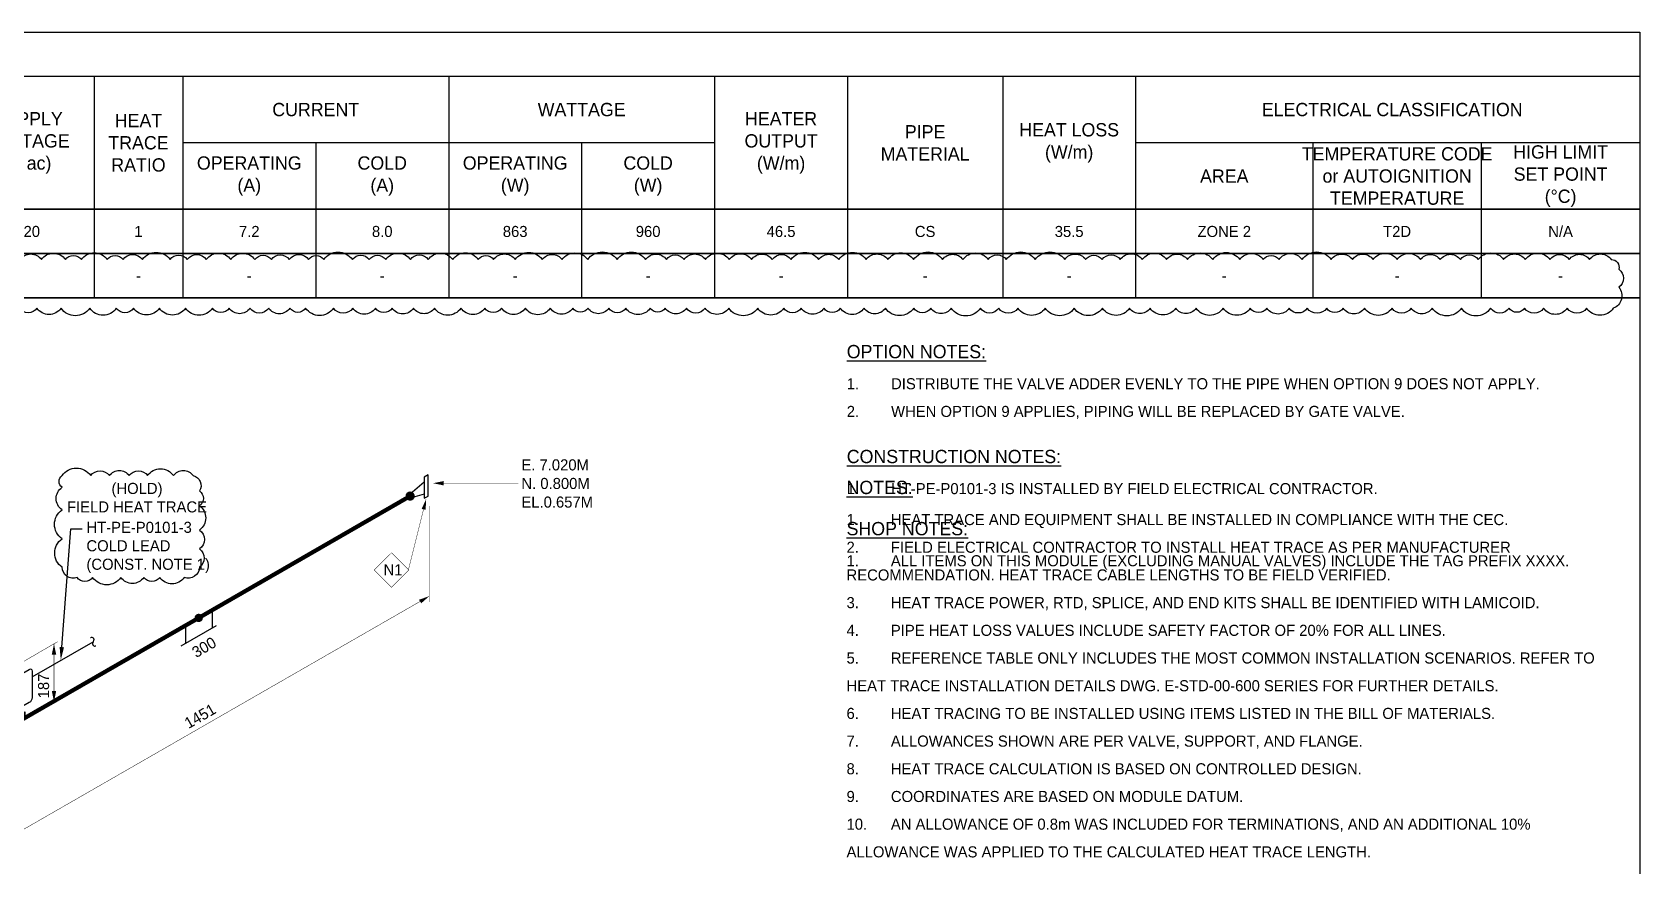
# Model space of a CAD drawing. Extents: x 0 to 847, y -42 to 494.
# Drawn here: x 481 to 843.8, y 306.1 to 494.3 of the extents above; entities that cross this region are included whole.
import ezdxf
from ezdxf import colors
from ezdxf.entities.mleader import LeaderData, LeaderLine
from ezdxf.enums import TextEntityAlignment as Align
from ezdxf.math import Vec2, Vec3

# ---------------------------------------------------------------- set-up
doc = ezdxf.new("R2010")
doc.units = 0
doc.header["$LTSCALE"] = 10
doc.header["$MEASUREMENT"] = 0
doc.layers.get('Defpoints').update_dxf_attribs({"color": 9})
for name, color, linetype in [('DIMENSION', 2, 'Continuous'), ('HOLD', 1, 'Continuous'), ('PIPE', 7, 'Continuous'), ('SYMBOL-3', 3, 'Continuous'), ('TABLE-1', 1, 'Continuous'), ('TABLE-7', 7, 'Continuous'), ('TEXT-2', 2, 'Continuous'), ('TEXT2', 40, 'Continuous'), ('TITLE', 7, 'Continuous'), ('WELDS', 7, 'Continuous')]:
    doc.layers.add(name, color=color, linetype=linetype)
doc.styles.add('framdcn', font='', dxfattribs={"height": 2.4})
doc.styles.add('Scovan Elec', font='')
doc.styles.get("Standard").update_dxf_attribs({"font": ''})
doc.styles.get('framdcn').set_extended_font_data('Franklin Gothic Medium Cond')
doc.styles.get('Scovan Elec').set_extended_font_data('Franklin Gothic Medium Cond')
doc.styles.get('Standard').set_extended_font_data('Franklin Gothic Medium Cond')

# ---------------------------------------------------------------- blocks, each defined once
blk = doc.blocks.new('*T19')
at = {"layer": 'TABLE-7', "color": 0, "linetype": 'ByBlock', "lineweight": -2, "transparency": 16777216}
for p, q in [((0, 0), (843.77, 0)), ((0, 0), (0, -20)), ((65, 0), (65, -20)), ((135, 0), (135, -20)), ((160, 0), (160, -20)), ((200, 0), (200, -20)), ((225, 0), (225, -20)), ((255, 0), (255, -20)), ((285, 0), (285, -20)), ((315, 0), (315, -20)), ((345, 0), (345, -20)), ((435, 0), (435, -20)), ((465, 0), (465, -20)), ((495, 0), (495, -20)), ((515, 0), (515, -20)), ((545, 0), (545, -20)), ((575, 0), (575, -20)), ((605, 0), (605, -20)), ((635, 0), (635, -20)), ((665, 0), (665, -20)), ((700, 0), (700, -20)), ((730, 0), (730, -20)), ((770, 0), (770, -20)), ((808, 0), (808, -20)), ((843.77, 0), (843.77, -20)), ((0, -10), (843.77, -10)), ((0, -20), (843.77, -20))]:
    blk.add_line(p, q, dxfattribs=at)
blk = doc.blocks.new('Heat_Trace_Design_Data_2')
at = {"layer": 'TEXT-2', "style": 'Scovan Elec'}
blk.add_attdef('PNL#-CKT#_2', text='', height=2.5, dxfattribs=at).set_placement((32.5, -5), align=Align.MIDDLE)
for tag, p in [('TRACE#_2', (100, -5)), ('INSU.THK_2', (147.5, -5)), ('INSU.CODE_2', (180, -5)), ('INSU.SIZE_2', (212.5, -5)), ('MIN.TEMP_2', (240, -5)), ('STARTUP.TEMP_2', (270, -5)), ('EXP.TEMP_2', (300, -5)), ('MAINT.TEMP_2', (330, -5)), ('CABLE.TYPE_2', (390, -5)), ('CABLE.LENGTH_2', (450, -5)), ('SUPPLY.VOLT_2', (480, -5)), ('HT.RATIO_2', (505, -5)), ('OPER.CURRENT_2', (530, -5)), ('COLD.CURRENT_2', (560, -5)), ('OPER.WATT_2', (590, -5)), ('COLD.WATT_2', (620, -5)), ('HEATER.OUTPUT_2', (650, -5)), ('PIPE.MAT_2', (682.5, -5)), ('HEAT.LOSS_2', (715, -5)), ('AREA.CLASS_2', (750, -5)), ('TEMPERATURE.CODE_2', (789, -5)), ('HI.LIMIT.SET.PT_2', (825.89, -5))]:
    blk.add_attdef(tag, text='', height=2.5, dxfattribs=at).set_placement(p, align=Align.MIDDLE_CENTER)
blk = doc.blocks.new('*U167')
at = {"layer": 'TEXT-2', "insert": (1, 3), "char_height": 2.5, "attachment_point": 7, "style": 'Scovan Elec'}
blk.add_mtext_dynamic_manual_height_columns('\\pxsm1.5;{\\H1.2x;\\LNOTES:\\P\\pi-3,l3,s*,t3;}1.^IHEAT TRACE AND EQUIPMENT SHALL BE INSTALLED IN COMPLIANCE WITH THE CEC.\\P2.^IFIELD ELECTRICAL CONTRACTOR TO INSTALL HEAT TRACE AS PER MANUFACTURER RECOMMENDATION. HEAT TRACE CABLE LENGTHS TO BE FIELD VERIFIED.\\P3.^IHEAT TRACE POWER, RTD, SPLICE, AND END KITS SHALL BE IDENTIFIED WITH LAMICOID.\\P4.^IPIPE HEAT LOSS VALUES INCLUDE SAFETY FACTOR OF 20% FOR ALL LINES.\\P5.^IREFERENCE TABLE ONLY INCLUDES THE MOST COMMON INSTALLATION SCENARIOS. REFER TO HEAT TRACE INSTALLATION DETAILS DWG. E-STD-00-600 SERIES FOR FURTHER DETAILS.\\P6.^IHEAT TRACING TO BE INSTALLED USING ITEMS LISTED IN THE BILL OF MATERIALS.\\P7.^IALLOWANCES SHOWN ARE PER VALVE, SUPPORT, AND FLANGE.\\P8.^IHEAT TRACE CALCULATION IS BASED ON CONTROLLED DESIGN.\\P9.^ICOORDINATES ARE BASED ON MODULE DATUM.\\P10.^IAN ALLOWANCE OF 0.8m WAS INCLUDED FOR TERMINATIONS, AND AN ADDITIONAL 10% ALLOWANCE WAS APPLIED TO THE CALCULATED HEAT TRACE LENGTH.', width=175, gutter_width=10, heights=[0], dxfattribs=at)
blk = doc.blocks.new('ShopNotes')
at = {"layer": 'TEXT-2', "insert": (1, 3), "char_height": 2.5, "attachment_point": 7, "style": 'Scovan Elec'}
blk.add_mtext_dynamic_manual_height_columns('\\pxsm1.5;{\\H1.2x;\\LSHOP NOTES:\\P\\pi-3,l3,s*,t3;}1.^IALL ITEMS ON THIS MODULE (EXCLUDING MANUAL VALVES) INCLUDE THE TAG PREFIX XXXX.', width=175, gutter_width=10, heights=[0], dxfattribs=at)
blk = doc.blocks.new('block23')
at = {"layer": 'TEXT2'}
blk.add_hatch(color=256, dxfattribs=at).paths.add_polyline_path([(0.001, 0.001), (2.401, 0.501), (2.401, -0.499)])
at = {"layer": 'TEXT2', "linetype": 'ByBlock', "const_width": 0.1, "flags": 128}
blk.add_lwpolyline([(19.2, 0), (0, 0)], dxfattribs=at)
blk = doc.blocks.new('block24')
at = {"layer": 'TEXT2', "style": 'framdcn'}
for s, p in [('E. 7.020M', (0, 0)), ('N. 0.800M', (0, -4.2)), ('EL.0.657M', (0, -8.4))]:
    blk.add_text(s, height=2.5, dxfattribs=at).set_placement(p)
blk = doc.blocks.new('block79')
at = {"layer": 'PIPE', "linetype": 'ByBlock', "const_width": 0.95, "flags": 128}
for points in [[(92, 53), (44.3, 25.5)], [(44.3, 25.5), (0, 0)]]:
    blk.add_lwpolyline(points, dxfattribs=at)
at = {"flags": 1}
for tag in ['Tag', 'UCI', 'Pipe Ref', 'Description', 'Key']:
    blk.add_attdef(tag, (0, 0), '', height=1, dxfattribs=at)
blk = doc.blocks.new('block80')
at = {"layer": 'PIPE', "linetype": 'ByBlock', "flags": 128}
for points in [[(-8, -4.6), (0, 0)], [(-7, 0), (-7, -4)], [(-1, 3.5), (-1, -0.5)]]:
    blk.add_lwpolyline(points, dxfattribs=at)
at = {"flags": 1}
for tag in ['Tag', 'UCI', 'Pipe Ref', 'Description', 'Key']:
    blk.add_attdef(tag, (0, 0), '', height=1, dxfattribs=at)
blk = doc.blocks.new('block81')
at = {"layer": 'PIPE', "linetype": 'ByBlock', "flags": 128}
for points in [[(-3.2, -1.4), (0, 1.3)], [(0.9, 2.9), (0, 2.4)], [(0, 2.4), (0, 0)], [(0, 0), (0, -2.4)], [(0.9, -1.9), (0.9, 2.9)], [(-3.2, -2.4), (-3.2, -1.4)], [(0, -1.5), (-3.2, -2.4)], [(0, -2.4), (0.9, -1.9)]]:
    blk.add_lwpolyline(points, dxfattribs=at)
at = {"flags": 1}
for tag in ['Tag', 'UCI', 'Pipe Ref', 'Description', 'Key']:
    blk.add_attdef(tag, (0, 0), '', height=1, dxfattribs=at)
blk = doc.blocks.new('block114')
at = {"layer": 'WELDS'}
h = blk.add_hatch(color=256, dxfattribs=at)
edge = h.paths.add_edge_path(flags=0)
edge.add_arc((0, 0), 0.95, 0, 360)
at = {"flags": 1}
for tag in ['Tag', 'UCI', 'Pipe Ref', 'Description', 'Key']:
    blk.add_attdef(tag, (0, 0), '', height=1, dxfattribs=at)
blk = doc.blocks.new('block115')
at = {"layer": 'WELDS'}
h = blk.add_hatch(color=256, dxfattribs=at)
edge = h.paths.add_edge_path(flags=0)
edge.add_arc((0, 0), 1.05, 0, 360)
at = {"flags": 1}
for tag in ['Tag', 'UCI', 'Pipe Ref', 'Description', 'Key']:
    blk.add_attdef(tag, (0, 0), '', height=1, dxfattribs=at)
blk = doc.blocks.new('block132')
at = {"layer": 'TEXT2'}
blk.add_hatch(color=256, dxfattribs=at).paths.add_polyline_path([(0.001, 0.001), (-0.099, -2.399), (-0.999, -2.199)])
at = {"layer": 'TEXT2', "linetype": 'ByBlock', "const_width": 0.1, "flags": 128}
blk.add_lwpolyline([(-4, -16), (0, 0)], dxfattribs=at)
blk.add_lwpolyline([(-7.799, -12.099), (-3.899, -15.999), (-7.799, -19.899), (-11.699, -15.999), (-7.799, -12.099)], close=True, dxfattribs=at)
at = {"flags": 1}
for tag in ['Pipe Ref', 'Description']:
    blk.add_attdef(tag, (0, 0), '', height=1, dxfattribs=at)
at = {"layer": 'TEXT2', "style": 'framdcn'}
blk.add_text('N1', height=2.5, dxfattribs=at).set_placement((-9.599, -17.199))
blk = doc.blocks.new('*U141')
h = blk.add_hatch(color=7)
h.dxf.hatch_style = 1
h.paths.add_polyline_path([(-0.79, -2.18), (-0.36, -1.93), (-0.36, -0.58), (-0.11, -0.44), (-0.06, -0.41), (-0.01, -0.37), (0.05, -0.34), (0.1, -0.3), (0.15, -0.27), (0.19, -0.23), (0.24, -0.2), (0.28, -0.16), (0.32, -0.13), (0.35, -0.09), (0.38, -0.06), (0.41, -0.02), (0.44, 0.01), (0.48, 0.07), (0.52, 0.12), (0.55, 0.18), (0.59, 0.24), (0.62, 0.3), (0.65, 0.36), (0.67, 0.43), (0.7, 0.5), (0.7, 0.5), (0.72, 0.56), (0.74, 0.63), (0.76, 0.69), (0.77, 0.75), (0.78, 0.82), (0.79, 0.88), (0.8, 0.95), (0.8, 1.01), (0.81, 1.08), (0.81, 1.15), (0.81, 1.15), (0.81, 1.22), (0.8, 1.28), (0.8, 1.34), (0.79, 1.4), (0.78, 1.45), (0.77, 1.5), (0.75, 1.55), (0.74, 1.59), (0.72, 1.64), (0.7, 1.67), (0.68, 1.71), (0.67, 1.72), (0.64, 1.76), (0.61, 1.79), (0.57, 1.82), (0.54, 1.84), (0.51, 1.85), (0.47, 1.86), (0.43, 1.87), (0.39, 1.87), (0.35, 1.87), (0.32, 1.86), (0.28, 1.85), (0.24, 1.84), (0.2, 1.82), (0.15, 1.81), (0.11, 1.79), (0.06, 1.76), (0.01, 1.74), (-0.04, 1.71), (-0.09, 1.68), (-0.15, 1.65), (-0.79, 1.28)])
h.paths.add_polyline_path([(-0.36, -0.12), (-0.36, 1.09), (-0.15, 1.21), (-0.09, 1.24), (-0.04, 1.27), (0.01, 1.29), (0.08, 1.32), (0.14, 1.34), (0.19, 1.33), (0.22, 1.31), (0.25, 1.28), (0.29, 1.23), (0.32, 1.18), (0.33, 1.14), (0.34, 1.08), (0.35, 1.03), (0.35, 0.97), (0.36, 0.88), (0.35, 0.8), (0.35, 0.73), (0.34, 0.66), (0.33, 0.6), (0.31, 0.54), (0.29, 0.48), (0.27, 0.42), (0.24, 0.37), (0.21, 0.31), (0.18, 0.27), (0.15, 0.23), (0.11, 0.19), (0.06, 0.15), (0.02, 0.11), (-0.03, 0.07), (-0.09, 0.04), (-0.15, 0)], flags=16)
h = blk.add_hatch(color=256)
h.dxf.hatch_style = 1
h.paths.add_polyline_path([(-0.32, -5.44), (-1.62, -6.19), (-1.62, -6.94), (1.62, -5.06), (1.62, -4.31), (0.32, -5.06), (0.32, -3.56), (-0.32, -3.94)])
for p, q in [((-1.3, 3), (-1.3, 4.5)), ((1.3, 4.5), (1.3, 6))]:
    blk.add_line(p, q)
for points in [[(-2.6, 2.25), (2.6, 5.25)], [(3.25, 4.88), (3.25, -1.13)], [(-3.25, -4.88), (-3.25, 1.13)], [(2.6, -2.25), (-2.6, -5.25)]]:
    blk.add_lwpolyline(points)
blk.add_lwpolyline([(1.62, -4.31), (1.62, -5.06), (-1.62, -6.94), (-1.62, -6.19), (-0.32, -5.44), (-0.32, -3.94), (0.32, -3.56), (0.32, -5.06)], close=True)
at = {"extrusion": (0, 0, -1)}
for centre, start_param, end_param in [((2.6, 4.5), 2.356194, 3.926991), ((-2.6, 1.5), 0.785398, 2.356194), ((2.6, -1.5), 3.926991, 5.497787), ((-2.6, -4.5), 5.497787, 7.068583)]:
    blk.add_ellipse(centre, major_axis=(-0.459, -0.795), ratio=0.57735, start_param=start_param, end_param=end_param, dxfattribs=at)
at = {"layer": 'Defpoints', "lineweight": 0}
for points in [[(-0.36, -1.93), (-0.36, -0.58), (-0.14, -0.45), (-0.12, -0.44), (-0.06, -0.41), (-0.01, -0.37), (0.05, -0.34), (0.1, -0.3), (0.15, -0.27), (0.19, -0.23), (0.24, -0.2), (0.28, -0.16), (0.32, -0.13), (0.35, -0.09), (0.38, -0.06), (0.41, -0.02), (0.44, 0.01), (0.48, 0.07), (0.52, 0.12), (0.55, 0.18), (0.59, 0.24), (0.62, 0.3), (0.65, 0.36), (0.67, 0.43), (0.7, 0.5), (0.7, 0.5), (0.72, 0.56), (0.74, 0.63), (0.76, 0.69), (0.77, 0.75), (0.78, 0.82), (0.79, 0.88), (0.8, 0.95), (0.8, 1.01), (0.81, 1.08), (0.81, 1.15), (0.81, 1.15), (0.81, 1.22), (0.8, 1.28), (0.8, 1.34), (0.79, 1.4), (0.78, 1.45), (0.77, 1.5), (0.75, 1.55), (0.74, 1.59), (0.72, 1.64), (0.7, 1.67), (0.68, 1.71), (0.67, 1.72), (0.64, 1.76), (0.61, 1.79), (0.57, 1.82), (0.54, 1.84), (0.51, 1.85), (0.47, 1.86), (0.43, 1.87), (0.39, 1.87), (0.35, 1.87), (0.35, 1.87), (0.32, 1.86), (0.28, 1.85), (0.24, 1.84), (0.2, 1.82), (0.15, 1.81), (0.11, 1.79), (0.06, 1.76), (0.01, 1.74), (-0.04, 1.71), (-0.09, 1.68), (-0.15, 1.65), (-0.79, 1.28), (-0.79, -2.18)], [(0.13, 1.33), (0.15, 1.34), (0.19, 1.33), (0.22, 1.31), (0.25, 1.28), (0.28, 1.24), (0.3, 1.22), (0.32, 1.18), (0.33, 1.14), (0.34, 1.08), (0.35, 1.03), (0.35, 0.97), (0.36, 0.9), (0.36, 0.87), (0.35, 0.8), (0.35, 0.73), (0.34, 0.66), (0.33, 0.6), (0.31, 0.54), (0.29, 0.48), (0.27, 0.42), (0.25, 0.37), (0.24, 0.36), (0.21, 0.31), (0.18, 0.27), (0.15, 0.23), (0.11, 0.19), (0.06, 0.15), (0.02, 0.11), (-0.03, 0.07), (-0.09, 0.04), (-0.15, 0), (-0.36, -0.12), (-0.36, 1.09), (-0.15, 1.21), (-0.09, 1.24), (-0.04, 1.27), (0.01, 1.29), (0.06, 1.31), (0.09, 1.33)]]:
    blk.add_lwpolyline(points, close=True, dxfattribs=at)
blk = doc.blocks.new('*U157')
blk.add_open_spline([(-1.11, -0.09), (-1.1, -0.01), (-1.08, 0.16), (-0.92, 0.38), (-0.65, 0.44), (-0.39, 0.4), (-0.11, 0.15), (0.11, -0.15), (0.39, -0.4), (0.65, -0.44), (0.92, -0.38), (1.08, -0.16), (1.1, 0.01), (1.11, 0.09)], degree=3, knots=[0, 0, 0, 0, 0.23778, 0.504219, 0.769947, 1.007727, 1.273929, 1.868857, 2.135059, 2.372839, 2.638567, 2.905005, 3.142785, 3.142785, 3.142785, 3.142785])
blk = doc.blocks.new('Heat_Trace_Design_Data')
at = {"layer": 'TEXT-2', "style": 'Scovan Elec'}
blk.add_attdef('PNL#-CKT#_1', text='', height=2.5, dxfattribs=at).set_placement((32.5, -5), align=Align.MIDDLE)
for tag, p in [('TRACE#_1', (100, -5)), ('INSU.THK_1', (147.5, -5)), ('INSU.CODE_1', (180, -5)), ('INSU.SIZE_1', (212.5, -5)), ('MIN.TEMP_1', (240, -5)), ('STARTUP.TEMP_1', (270, -5)), ('EXP.TEMP_1', (300, -5)), ('MAINT.TEMP_1', (330, -5)), ('CABLE.TYPE_1', (390, -5)), ('CABLE.LENGTH_1', (450, -5)), ('SUPPLY.VOLT_1', (480, -5)), ('HT.RATIO_1', (505, -5)), ('OPER.CURRENT_1', (530, -5)), ('COLD.CURRENT_1', (560, -5)), ('OPER.WATT_1', (590, -5)), ('COLD.WATT_1', (620, -5)), ('HEATER.OUTPUT_1', (650, -5)), ('PIPE.MAT_1', (682.5, -5)), ('HEAT.LOSS_1', (715, -5)), ('AREA.CLASS_1', (750, -5)), ('TEMPERATURE.CODE_1', (789, -5)), ('HI.LIMIT.SET.PT_1', (825.89, -5))]:
    blk.add_attdef(tag, text='', height=2.5, dxfattribs=at).set_placement(p, align=Align.MIDDLE_CENTER)

msp = doc.modelspace()

# ---------------------------------------------------------------- hatches: boundary and pattern name
at = {"layer": 'DIMENSION'}
for points in [[(570.6, 367), (568.8, 365.4), (568.3, 366.2)], [(485.94, 356.22), (486.44, 353.82), (485.44, 353.82)], [(485.94, 343.22), (485.44, 345.62), (486.44, 345.62)]]:
    msp.add_hatch(color=256, dxfattribs=at).paths.add_polyline_path(points)

# ---------------------------------------------------------------- linework, layer by layer
at = {"layer": 'DIMENSION', "linetype": 'ByBlock', "const_width": 0.1, "flags": 128}
for points in [[(570.6, 387.4), (570.6, 365.7)], [(570.6, 367), (466.8, 307.3)], [(470.9, 347.5), (486.74, 356.72)], [(485.94, 356.22), (485.94, 343.22)], [(484.94, 342.62), (486.94, 343.72)]]:
    msp.add_lwpolyline(points, dxfattribs=at)
at = {"layer": 'HOLD'}
msp.add_lwpolyline([(478.29, 443, -0.520567), (483.1, 443, -0.520567), (488.52, 443, -0.520567), (492.11, 443, -0.520567), (497.95, 443, -0.520567), (501.51, 443, -0.520567), (505.88, 443, -0.520567), (512.13, 443, -0.520567), (516.01, 443, -0.520567), (520.31, 443, -0.520567), (525.83, 443, -0.520567), (531.24, 443, -0.520567), (534.98, 443, -0.520567), (539, 443, -0.520567), (543.39, 443, -0.520567), (546.81, 443, -0.520567), (553.26, 443, -0.520567), (557.07, 443, -0.520567), (560.79, 443, -0.520567), (566.37, 443, -0.520567), (570.38, 443, -0.520567), (575.9, 443, -0.520567), (581.68, 443, -0.520567), (585.13, 443, -0.520567), (590.01, 443, -0.520567), (596.12, 443, -0.520567), (600.59, 443, -0.520567), (606.36, 443, -0.520567), (613, 443, -0.520567), (619.44, 443, -0.520567), (624.13, 443, -0.520567), (628.1, 443, -0.520567), (632.92, 443, -0.520567), (638.32, 443, -0.520567), (643.34, 443, -0.520567), (648.01, 443, -0.520567), (652.25, 443, -0.520567), (658.47, 443, -0.520567), (663.01, 443, -0.520567), (669.19, 443, -0.520567), (674.08, 443, -0.520567), (679.9, 443, -0.520567), (686.45, 443, -0.520567), (691.03, 443, -0.520567), (696.74, 443, -0.520567), (700.8, 443, -0.520567), (707.35, 443, -0.520567), (714, 443, -0.520567), (718.72, 443, -0.520567), (722.43, 443, -0.520567), (726.52, 443, -0.520567), (731.51, 443, -0.520567), (737, 443, -0.520567), (741.7, 443, -0.520567), (747.41, 443, -0.520567), (753.49, 443, -0.520567), (758.78, 443, -0.520567), (762.35, 443, -0.520567), (767.55, 443, -0.520567), (774.14, 443, -0.520567), (778.91, 443, -0.520567), (783.6, 443, -0.520567), (789.01, 443, -0.520567), (794.25, 443, -0.520567), (798.74, 443, -0.520567), (803.29, 443, -0.520567), (807.31, 443, -0.520567), (813.04, 443, -0.520567), (817.92, 443, -0.520567), (823.48, 443, -0.520567), (827.86, 443, -0.520567), (832.43, 443, -0.520567), (837.32, 443, -0.520567), (839, 440.81, -0.520567), (839, 436.73, -0.520567), (837.78, 432, -0.520567), (831.76, 432, -0.520567), (827.4, 432, -0.520567), (822.05, 432, -0.520567), (817.76, 432, -0.520567), (814.26, 432, -0.520567), (810.1, 432, -0.520567), (803.5, 432, -0.520567), (796.94, 432, -0.520567), (792.17, 432, -0.520567), (787.85, 432, -0.520567), (781.67, 432, -0.520567), (776.8, 432, -0.520567), (773.11, 432, -0.520567), (768.74, 432, -0.520567), (764.64, 432, -0.520567), (759.63, 432, -0.520567), (755.88, 432, -0.520567), (749.77, 432, -0.520567), (743.63, 432, -0.520567), (739.06, 432, -0.520567), (733.26, 432, -0.520567), (728.65, 432, -0.520567), (722.5, 432, -0.520567), (716.14, 432, -0.520567), (709.62, 432, -0.520567), (703.45, 432, -0.520567), (699.1, 432, -0.520567), (694.97, 432, -0.520567), (688.39, 432, -0.520567), (683.8, 432, -0.520567), (679.93, 432, -0.520567), (673.53, 432, -0.520567), (668.73, 432, -0.520567), (663.36, 432, -0.520567), (659.69, 432, -0.520567), (654.55, 432, -0.520567), (650.62, 432, -0.520567), (644.72, 432, -0.520567), (638.2, 432, -0.520567), (632.87, 432, -0.520567), (628.65, 432, -0.520567), (623.86, 432, -0.520567), (620.47, 432, -0.520567), (614.96, 432, -0.520567), (611.14, 432, -0.520567), (606.44, 432, -0.520567), (603, 432, -0.520567), (597.93, 432, -0.520567), (592.3, 432, -0.520567), (586.94, 432, -0.520567), (583.17, 432, -0.520567), (577.76, 432, -0.520567), (571.8, 432, -0.520567), (567.08, 432, -0.520567), (562.21, 432, -0.520567), (558.48, 432, -0.520567), (553.37, 432, -0.520567), (549, 432, -0.520567), (542.72, 432, -0.520567), (539.17, 432, -0.520567), (534.38, 432, -0.520567), (530.16, 432, -0.520567), (525.46, 432, -0.520567), (521.68, 432, -0.520567), (515.63, 432, -0.520567), (509.71, 432, -0.520567), (503.91, 432, -0.520567), (500, 432, -0.520567), (494.02, 432, -0.520567), (487.54, 432, -0.520567), (482.09, 432, -0.520567), (478.13, 432, -0.520567)], format="xyb", dxfattribs=at)
at = {"layer": 'SYMBOL-3'}
msp.add_lwpolyline([(481.01, 348.78), (494.78, 356.73)], dxfattribs=at)
at = {"layer": 'TABLE-1'}
for points in [[(843.77, 484.34), (0, 484.34)], [(635, 469.34), (515, 469.34)], [(843.77, 469.34), (730, 469.34)], [(843.77, 454.34), (0, 454.34)], [(843.77, 444.34), (0, 444.34)], [(843.77, 434.34), (0, 434.34)]]:
    msp.add_lwpolyline(points, dxfattribs=at)
at = {"layer": 'TABLE-7'}
for points in [[(495, 484.34), (495, 454.34)], [(515, 484.34), (515, 454.34)], [(575, 484.34), (575, 454.34)], [(635, 484.34), (635, 454.34)], [(665, 484.34), (665, 454.34)], [(700, 484.34), (700, 454.34)], [(730, 484.34), (730, 454.34)], [(545, 469.34), (545, 454.34)], [(605, 469.34), (605, 454.34)], [(770, 469.34), (770, 454.34)], [(808, 469.34), (808, 454.34)]]:
    msp.add_lwpolyline(points, dxfattribs=at)
at = {"layer": 'TITLE'}
msp.add_lwpolyline([(0, 494.34), (843.77, 494.34), (843.77, 0), (0, 0)], close=True, dxfattribs=at)

# ---------------------------------------------------------------- block references
for name, p in [('*T19', (0, 454.34)), ('ShopNotes', (663.77, 370))]:
    msp.add_blockref(name, p)
ref = msp.add_blockref('Heat_Trace_Design_Data', (0, 454.34))
ref.add_attrib('SUPPLY.VOLT_1', '120', dxfattribs={"layer": 'TEXT-2', "height": 2.5, "style": 'Scovan Elec'}).set_placement((480, 449.34), align=Align.MIDDLE_CENTER)
ref.add_attrib('HT.RATIO_1', '1', dxfattribs={"layer": 'TEXT-2', "height": 2.5, "style": 'Scovan Elec'}).set_placement((505, 449.34), align=Align.MIDDLE_CENTER)
ref.add_attrib('OPER.CURRENT_1', '7.2', dxfattribs={"layer": 'TEXT-2', "height": 2.5, "style": 'Scovan Elec'}).set_placement((530, 449.34), align=Align.MIDDLE_CENTER)
ref.add_attrib('COLD.CURRENT_1', '8.0', dxfattribs={"layer": 'TEXT-2', "height": 2.5, "style": 'Scovan Elec'}).set_placement((560, 449.34), align=Align.MIDDLE_CENTER)
ref.add_attrib('OPER.WATT_1', '863', dxfattribs={"layer": 'TEXT-2', "height": 2.5, "style": 'Scovan Elec'}).set_placement((590, 449.34), align=Align.MIDDLE_CENTER)
ref.add_attrib('COLD.WATT_1', '960', dxfattribs={"layer": 'TEXT-2', "height": 2.5, "style": 'Scovan Elec'}).set_placement((620, 449.34), align=Align.MIDDLE_CENTER)
ref.add_attrib('HEATER.OUTPUT_1', '46.5', dxfattribs={"layer": 'TEXT-2', "height": 2.5, "style": 'Scovan Elec'}).set_placement((650, 449.34), align=Align.MIDDLE_CENTER)
ref.add_attrib('PIPE.MAT_1', 'CS', dxfattribs={"layer": 'TEXT-2', "height": 2.5, "style": 'Scovan Elec'}).set_placement((682.5, 449.34), align=Align.MIDDLE_CENTER)
ref.add_attrib('HEAT.LOSS_1', '35.5', dxfattribs={"layer": 'TEXT-2', "height": 2.5, "style": 'Scovan Elec'}).set_placement((715, 449.34), align=Align.MIDDLE_CENTER)
ref.add_attrib('AREA.CLASS_1', 'ZONE 2', dxfattribs={"layer": 'TEXT-2', "height": 2.5, "style": 'Scovan Elec'}).set_placement((750, 449.34), align=Align.MIDDLE_CENTER)
ref.add_attrib('TEMPERATURE.CODE_1', 'T2D', dxfattribs={"layer": 'TEXT-2', "height": 2.5, "style": 'Scovan Elec'}).set_placement((789, 449.34), align=Align.MIDDLE_CENTER)
ref.add_attrib('HI.LIMIT.SET.PT_1', 'N/A', dxfattribs={"layer": 'TEXT-2', "height": 2.5, "style": 'Scovan Elec'}).set_placement((825.89, 449.34), align=Align.MIDDLE_CENTER)
at = {"layer": 'HOLD'}
ref = msp.add_blockref('Heat_Trace_Design_Data_2', (0, 444.34), dxfattribs=at)
ref.add_attrib('HT.RATIO_2', '-', dxfattribs={"layer": 'TEXT-2', "height": 2.5, "style": 'Scovan Elec'}).set_placement((505, 439.34), align=Align.MIDDLE_CENTER)
ref.add_attrib('OPER.CURRENT_2', '-', dxfattribs={"layer": 'TEXT-2', "height": 2.5, "style": 'Scovan Elec'}).set_placement((530, 439.34), align=Align.MIDDLE_CENTER)
ref.add_attrib('COLD.CURRENT_2', '-', dxfattribs={"layer": 'TEXT-2', "height": 2.5, "style": 'Scovan Elec'}).set_placement((560, 439.34), align=Align.MIDDLE_CENTER)
ref.add_attrib('OPER.WATT_2', '-', dxfattribs={"layer": 'TEXT-2', "height": 2.5, "style": 'Scovan Elec'}).set_placement((590, 439.34), align=Align.MIDDLE_CENTER)
ref.add_attrib('COLD.WATT_2', '-', dxfattribs={"layer": 'TEXT-2', "height": 2.5, "style": 'Scovan Elec'}).set_placement((620, 439.34), align=Align.MIDDLE_CENTER)
ref.add_attrib('HEATER.OUTPUT_2', '-', dxfattribs={"layer": 'TEXT-2', "height": 2.5, "style": 'Scovan Elec'}).set_placement((650, 439.34), align=Align.MIDDLE_CENTER)
ref.add_attrib('PIPE.MAT_2', '-', dxfattribs={"layer": 'TEXT-2', "height": 2.5, "style": 'Scovan Elec'}).set_placement((682.5, 439.34), align=Align.MIDDLE_CENTER)
ref.add_attrib('HEAT.LOSS_2', '-', dxfattribs={"layer": 'TEXT-2', "height": 2.5, "style": 'Scovan Elec'}).set_placement((715, 439.34), align=Align.MIDDLE_CENTER)
ref.add_attrib('AREA.CLASS_2', '-', dxfattribs={"layer": 'TEXT-2', "height": 2.5, "style": 'Scovan Elec'}).set_placement((750, 439.34), align=Align.MIDDLE_CENTER)
ref.add_attrib('TEMPERATURE.CODE_2', '-', dxfattribs={"layer": 'TEXT-2', "height": 2.5, "style": 'Scovan Elec'}).set_placement((789, 439.34), align=Align.MIDDLE_CENTER)
ref.add_attrib('HI.LIMIT.SET.PT_2', '-', dxfattribs={"layer": 'TEXT-2', "height": 2.5, "style": 'Scovan Elec'}).set_placement((825.89, 439.34), align=Align.MIDDLE_CENTER)
at = {"layer": 'PIPE'}
for name, p in [('block81', (569.5, 391.5)), ('block79', (474.3, 336.6)), ('block80', (522.6, 360.4))]:
    msp.add_blockref(name, p, dxfattribs=at)
at = {"layer": 'SYMBOL-3', "rotation": 299.9999999999994}
msp.add_blockref('*U157', (494.78, 356.73), dxfattribs=at)
at = {"layer": 'SYMBOL-3'}
msp.add_blockref('*U141', (477.76, 345.23), dxfattribs=at)
at = {"layer": 'TEXT-2'}
msp.add_blockref('*U167', (663.77, 305), dxfattribs=at)
at = {"layer": 'TEXT2'}
for name, p in [('block24', (591.4, 395.4)), ('block23', (571.5, 392.5)), ('block132', (569.9, 388.9))]:
    msp.add_blockref(name, p, dxfattribs=at)
at = {"layer": 'WELDS'}
for name, p in [('block115', (566.3, 389.6)), ('block114', (518.6, 362.1))]:
    msp.add_blockref(name, p, dxfattribs=at)

# ---------------------------------------------------------------- texts
at = {"layer": 'DIMENSION', "style": 'framdcn'}
for s, rotation, p in [('300', 30, (518, 353)), ('187', 90, (484.84, 343.95)), ('1451', 30, (516.3, 337))]:
    msp.add_text(s, height=2.5, rotation=rotation, dxfattribs=at).set_placement(p)
at = {"layer": 'TEXT-2', "char_height": 3, "attachment_point": 5, "style": 'Scovan Elec'}
for s, insert in [('SUPPLY\\PVOLTAGE\\P(V ac)', (480, 469.34)), ('HEAT\\PTRACE\\PRATIO', (505, 469.34)), ('CURRENT', (545, 476.84)), ('WATTAGE', (605, 476.84)), ('HEATER\\POUTPUT\\P(W/m)', (650, 469.34)), ('ELECTRICAL CLASSIFICATION', (787.89, 476.84)), ('PIPE\\PMATERIAL', (682.5, 469.34)), ('HEAT LOSS\\P(W/m)', (715, 469.34)), ('TEMPERATURE CODE\\Por AUTOIGNITION\\PTEMPERATURE', (789, 461.84)), ('HIGH LIMIT\\PSET POINT\\P(%%DC)', (825.89, 461.84)), ('OPERATING\\P(A)', (530, 461.84)), ('COLD\\P(A)', (560, 461.84)), ('OPERATING\\P(W)', (590, 461.84)), ('COLD\\P(W)', (620, 461.84)), ('AREA', (750, 461.84))]:
    msp.add_mtext(s, dxfattribs=dict(at, insert=insert))
at = {"layer": 'TEXT-2', "char_height": 2.5, "attachment_point": 7, "style": 'Scovan Elec'}
for s, insert in [('\\pxsm1.5;{\\H1.2x;\\LOPTION NOTES:\\P\\pi-3,l3,s*,t3;}1.^IDISTRIBUTE THE VALVE ADDER EVENLY TO THE PIPE WHEN OPTION 9 DOES NOT APPLY.\\P2.^IWHEN OPTION 9 APPLIES, PIPING WILL BE REPLACED BY GATE VALVE.', (664.82, 407)), ('\\pxsm1.5;{\\H1.2x;\\LCONSTRUCTION NOTES:\\P\\pi-3,l3,s*,t3;}1.^IHT-PE-P0101-3 IS INSTALLED BY FIELD ELECTRICAL CONTRACTOR.', (664.82, 390))]:
    msp.add_mtext_dynamic_manual_height_columns(s, width=175, gutter_width=10, heights=[0], dxfattribs=dict(at, insert=insert))

# ---------------------------------------------------------------- leaders
at = {"layer": 'TEXT-2'}
ml = msp.add_multileader_mtext('Standard', dxfattribs=at)
ml.set_content('HT-PE-P0101-3\\PCOLD LEAD\\P(CONST. NOTE 1)', color=256, style='Scovan Elec')
ml.set_leader_properties()
ml.build(insert=Vec2(0, 0))
ml.multileader.update_dxf_attribs({"dogleg_length": 2.5, "arrow_head_size": 3})
ctx = ml.context
ctx.base_point, ctx.char_height, ctx.arrow_head_size, ctx.landing_gap_size, ctx.plane_origin = Vec3(492.26, 382.23), 2.5, 3, 1, Vec3(544.11, 358.48)
notes = []
notes.append((ctx, [(0, (1, 1, 0), (489.76, 382.23), (1, 0), 2.5, [(0, [(487.47, 352.52)], 0, [])])]))
ctx.mtext.insert, ctx.mtext.flow_direction = Vec3(493.26, 383.8), 5
for ctx, leaders in notes:
    for number, flags, end, landing, length, lines in leaders:
        leader = LeaderData()
        leader.index, (leader.has_last_leader_line, leader.has_dogleg_vector, leader.attachment_direction) = number, flags
        leader.last_leader_point, leader.dogleg_vector, leader.dogleg_length = Vec3(end), Vec3(landing), length
        for number, points, colour, breaks in lines:
            line = LeaderLine()
            line.index, line.vertices, line.color, line.breaks = number, Vec3.list(points), colors.encode_raw_color(colour), breaks
            leader.lines.append(line)
        ctx.leaders.append(leader)

# ---------------------------------------------------------------- next in the draw order: texts
at = {"layer": 'HOLD', "insert": (504.67, 389.23), "char_height": 2.5, "attachment_point": 5, "style": 'Scovan Elec', "bg_fill": 3, "box_fill_scale": 1.25, "bg_fill_color": 256, "bg_fill_transparency": 0}
msp.add_mtext('(HOLD)\\PFIELD HEAT TRACE', dxfattribs=at)

# ---------------------------------------------------------------- next in the draw order: linework, layer by layer
at = {"layer": 'HOLD'}
msp.add_lwpolyline([(487.76, 394.23, -0.520567), (494.23, 394.23, -0.520567), (498.44, 394.23, -0.520567), (502.92, 394.23, -0.520567), (507.03, 394.23, -0.520567), (512.9, 394.23, -0.520567), (517.35, 394.23, -0.520567), (518.76, 390.77, -0.520567), (518.76, 387.4, -0.520567), (518.76, 381.94, -0.520567), (518.76, 377.66, -0.520567), (518.76, 373.52, -0.520567), (515.34, 371.23, -0.520567), (509.8, 371.23, -0.520567), (506.22, 371.23, -0.520567), (501.03, 371.23, -0.520567), (494.66, 371.23, -0.520567), (491.16, 371.23, -0.520567), (487.76, 373.55, -0.520567), (487.76, 379.95, -0.520567), (487.76, 386.49, -0.520567), (487.76, 391.58, -0.520567)], format="xyb", close=True, dxfattribs=at)

doc.saveas('drawing.dxf')
